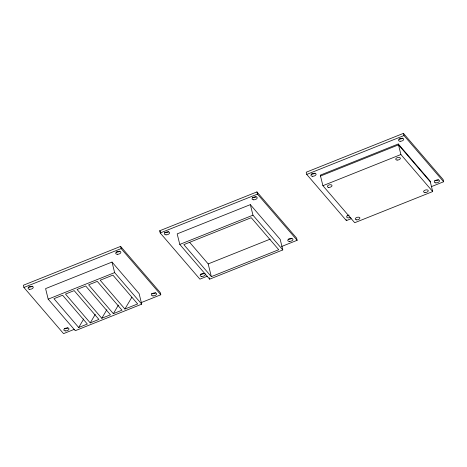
<?xml version="1.0" encoding="UTF-8"?>
<svg xmlns="http://www.w3.org/2000/svg" width="467" height="467" viewBox="0 0 467 467"><rect width="100%" height="100%" fill="white"/><g stroke="black" fill="none" stroke-linecap="round" stroke-linejoin="round"><path stroke-width="0.7" d="M78.684 327.501L87.347 324.04L62.607 295.232L53.944 298.693L78.684 327.501L83.727 318.955M90.236 322.884L98.905 319.422L74.16 290.614L65.497 294.076L90.236 322.884L95.28 314.338M101.794 318.266L110.457 314.805L85.718 285.997L77.049 289.458L101.794 318.266L106.838 309.72M113.347 313.649L122.01 310.187L97.27 281.379L88.607 284.847L113.347 313.649L118.39 305.103M124.899 309.031L137.66 303.935L112.915 275.127L100.16 280.229L124.899 309.031L131.852 297.257M141.221 302.598L160.806 294.77L160.263 292.575L120.597 246.395L23.35 285.255L23.893 287.45L63.559 333.631L74.364 329.317M207.319 276.184L199.894 279.149L160.228 232.969L159.685 230.774L256.932 191.914L296.598 238.094L297.14 240.289L281.607 246.5M431.496 186.602L443.65 181.745L443.107 179.55L403.441 133.369L306.194 172.23L306.737 174.424L346.403 220.605L351.131 218.714M23.893 287.45L121.14 248.59L160.806 294.77M160.228 232.969L257.475 194.109L297.14 240.289M306.737 174.424L403.984 135.564L443.65 181.745M398.287 143.982L320.292 175.148L322.901 185.691L354.71 222.724L432.705 191.558L430.095 181.021L398.287 143.982L400.896 154.524L432.705 191.558M320.514 176.03L398.503 144.863L430.311 181.897M250.347 204.634L177.174 233.879L179.783 244.416L209.625 279.167L282.804 249.927L280.194 239.384L250.347 204.634L252.956 215.176L282.804 249.927M112.022 262.063L45.585 288.612L48.189 299.149L75.286 330.7L141.723 304.151L139.113 293.615L112.022 262.063L114.625 272.605L141.723 304.151M322.901 185.691L400.896 154.524M179.783 244.416L252.956 215.176M48.189 299.149L114.625 272.605M189.701 242.385L208.183 263.908L270.195 239.127M211.335 276.639L278.735 249.705L251.246 217.704L183.846 244.632L211.335 276.639L208.183 263.908M159.685 230.774L160.63 231.877M403.441 133.369L403.984 135.564M346.129 219.508L346.403 220.605M256.932 191.914L257.475 194.109M209.28 277.76L209.625 279.167M120.597 246.395L121.14 248.59M155.54 292.721A2.656 1.389 -13.9 0 1 151.413 293.439M119.803 251.112A2.656 1.389 -13.9 0 1 116.155 252.011M67.919 327.735A2.656 1.389 -13.9 0 1 64.271 328.634M32.182 286.125A2.656 1.389 -13.9 0 1 28.534 287.024M291.875 238.24A2.656 1.389 -13.9 0 1 288.227 239.139M256.138 196.636A2.656 1.389 -13.9 0 1 252.489 197.529M203.77 273.604A2.656 1.389 -13.9 0 1 200.606 274.152M168.517 231.65A2.656 1.389 -13.9 0 1 164.39 232.362M438.385 179.696A2.656 1.389 -13.9 0 1 434.736 180.589M402.647 138.086A2.656 1.389 -13.9 0 1 398.999 138.985M349.036 215.55A2.656 1.389 -13.9 0 1 347.115 215.602M315.027 173.099A2.656 1.389 -13.9 0 1 311.378 173.998M350.822 217.248A2.656 1.389 -13.9 0 1 346.847 217.359A2.656 1.389 -13.9 0 1 348.925 215.042M29.666 289.301A2.656 1.389 -13.9 0 0 33.25 287.182A2.656 1.389 -13.9 0 0 29.1 286.96A2.656 1.389 -13.9 0 0 29.666 289.301M117.281 254.287A2.656 1.389 -13.9 0 0 120.871 252.168A2.656 1.389 -13.9 0 0 116.721 251.947A2.656 1.389 -13.9 0 0 117.281 254.287M153.018 295.897A2.656 1.389 -13.9 0 0 156.608 293.778A2.656 1.389 -13.9 0 0 152.458 293.556A2.656 1.389 -13.9 0 0 153.018 295.897M65.398 330.91A2.656 1.389 -13.9 0 0 68.988 328.791A2.656 1.389 -13.9 0 0 64.837 328.57A2.656 1.389 -13.9 0 0 65.398 330.91M165.995 234.825A2.656 1.389 -13.9 0 0 169.585 232.7A2.656 1.389 -13.9 0 0 165.435 232.478A2.656 1.389 -13.9 0 0 165.995 234.825M253.616 199.806A2.656 1.389 -13.9 0 0 257.206 197.687A2.656 1.389 -13.9 0 0 253.056 197.465A2.656 1.389 -13.9 0 0 253.616 199.806M289.353 241.416A2.656 1.389 -13.9 0 0 292.943 239.297A2.656 1.389 -13.9 0 0 288.793 239.075A2.656 1.389 -13.9 0 0 289.353 241.416M201.732 276.429A2.656 1.389 -13.9 0 0 205.322 274.31A2.656 1.389 -13.9 0 0 201.172 274.088A2.656 1.389 -13.9 0 0 201.732 276.429M312.511 176.275A2.656 1.389 -13.9 0 0 316.095 174.156A2.656 1.389 -13.9 0 0 311.944 173.934A2.656 1.389 -13.9 0 0 312.511 176.275M400.126 141.262A2.656 1.389 -13.9 0 0 403.716 139.143A2.656 1.389 -13.9 0 0 399.565 138.921A2.656 1.389 -13.9 0 0 400.126 141.262M435.863 182.871A2.656 1.389 -13.9 0 0 439.453 180.747A2.656 1.389 -13.9 0 0 435.302 180.525A2.656 1.389 -13.9 0 0 435.863 182.871M328.774 187.39A2.388 1.255 -13.9 0 0 332.002 185.481A2.388 1.255 -13.9 0 0 328.266 185.282A2.388 1.255 -13.9 0 0 328.774 187.39M356.654 219.852A2.388 1.255 -13.9 0 0 359.882 217.943A2.388 1.255 -13.9 0 0 356.146 217.745A2.388 1.255 -13.9 0 0 356.654 219.852M425.017 192.538A2.388 1.255 -13.9 0 0 428.245 190.629A2.388 1.255 -13.9 0 0 424.509 190.425A2.388 1.255 -13.9 0 0 425.017 192.538M397.137 160.07A2.388 1.255 -13.9 0 0 400.365 158.161A2.388 1.255 -13.9 0 0 396.629 157.963A2.388 1.255 -13.9 0 0 397.137 160.07"/></g></svg>
